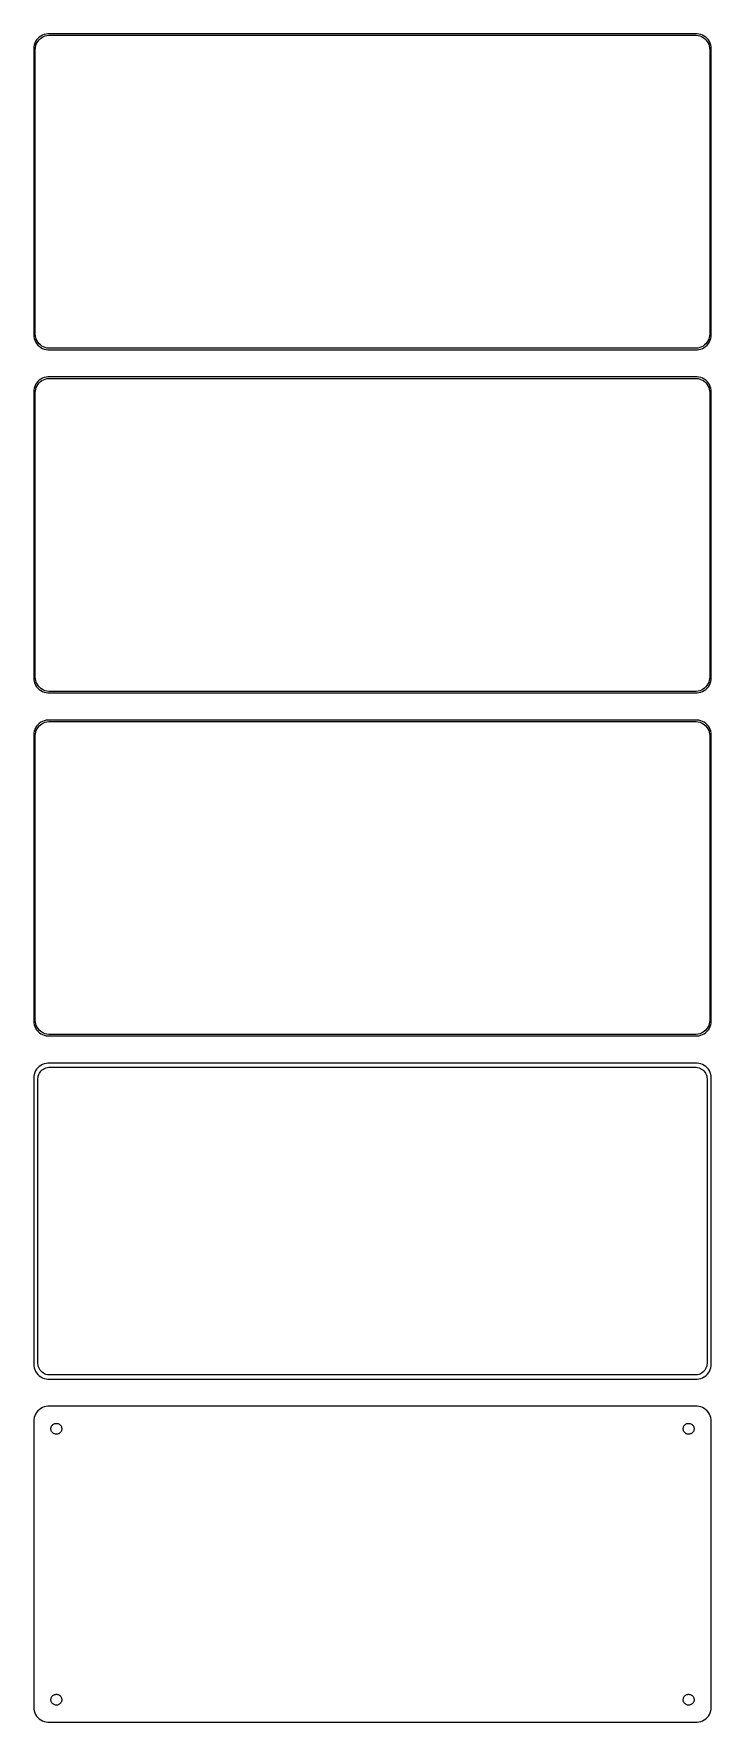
# Model space of a CAD drawing. Header units: metres. Extents: x -112 to 112, y 404 to 964.
import ezdxf

# ---------------------------------------------------------------- set-up
doc = ezdxf.new("R2010")
doc.units = ezdxf.units.M

msp = doc.modelspace()

# ---------------------------------------------------------------- linework, layer by layer
for p, q in [((-112.461, 960.127), (-112.5, 959.5)), ((-112.5, 959.5), (-112.5, 864.5)), ((-112.343, 960.743), (-112.461, 960.127)), ((-112.149, 961.341), (-112.343, 960.743)), ((-111.882, 961.909), (-112.149, 961.341)), ((-112, 959.25), (-111.963, 959.845)), ((-111.963, 959.845), (-111.851, 960.431)), ((-111.545, 962.439), (-111.882, 961.909)), ((-111.851, 960.431), (-111.666, 960.999)), ((-111.666, 960.999), (-111.412, 961.538)), ((-111.145, 962.923), (-111.545, 962.439)), ((-111.412, 961.538), (-111.093, 962.042)), ((-110.687, 963.353), (-111.145, 962.923)), ((-111.093, 962.042), (-110.713, 962.502)), ((-110.713, 962.502), (-110.278, 962.91)), ((-110.179, 963.722), (-110.687, 963.353)), ((-110.278, 962.91), (-109.795, 963.261)), ((-109.629, 964.024), (-110.179, 963.722)), ((-109.795, 963.261), (-109.272, 963.548)), ((-109.045, 964.255), (-109.629, 964.024)), ((-109.272, 963.548), (-108.718, 963.768)), ((-108.437, 964.411), (-109.045, 964.255)), ((-108.718, 963.768), (-108.14, 963.916)), ((-107.814, 964.49), (-108.437, 964.411)), ((-108.14, 963.916), (-107.548, 963.991)), ((107.814, 964.49), (-107.814, 964.49)), ((-107.548, 963.991), (107.548, 963.991)), ((107.548, 963.991), (108.14, 963.916)), ((108.437, 964.411), (107.814, 964.49)), ((108.14, 963.916), (108.718, 963.768)), ((109.045, 964.255), (108.437, 964.411)), ((108.718, 963.768), (109.272, 963.548)), ((109.629, 964.024), (109.045, 964.255)), ((109.272, 963.548), (109.795, 963.261)), ((110.179, 963.722), (109.629, 964.024)), ((109.795, 963.261), (110.278, 962.91)), ((110.687, 963.353), (110.179, 963.722)), ((110.278, 962.91), (110.713, 962.502)), ((111.145, 962.923), (110.687, 963.353)), ((110.713, 962.502), (111.093, 962.042)), ((111.093, 962.042), (111.412, 961.538)), ((111.545, 962.439), (111.145, 962.923)), ((111.412, 961.538), (111.666, 960.999)), ((111.882, 961.909), (111.545, 962.439)), ((111.666, 960.999), (111.851, 960.431)), ((111.851, 960.431), (111.963, 959.845)), ((112.149, 961.341), (111.882, 961.909)), ((111.963, 959.845), (112, 959.25)), ((112.343, 960.743), (112.149, 961.341)), ((112.461, 960.127), (112.343, 960.743)), ((112.5, 959.5), (112.461, 960.127)), ((112.5, 864.5), (112.5, 959.5)), ((-112, 864.75), (-112, 959.25)), ((112, 959.25), (112, 864.75)), ((-112.5, 864.5), (-112.461, 863.873)), ((-111.963, 864.155), (-112, 864.75)), ((-111.851, 863.569), (-111.963, 864.155)), ((111.963, 864.155), (111.851, 863.569)), ((112, 864.75), (111.963, 864.155)), ((112.461, 863.873), (112.5, 864.5)), ((-112.461, 863.873), (-112.343, 863.257)), ((-112.343, 863.257), (-112.149, 862.659)), ((-112.149, 862.659), (-111.882, 862.091)), ((-111.882, 862.091), (-111.545, 861.561)), ((-111.666, 863.001), (-111.851, 863.569)), ((-111.412, 862.462), (-111.666, 863.001)), ((-111.545, 861.561), (-111.145, 861.077)), ((-111.093, 861.958), (-111.412, 862.462)), ((-111.145, 861.077), (-110.687, 860.647)), ((-110.713, 861.498), (-111.093, 861.958)), ((-110.278, 861.09), (-110.713, 861.498)), ((-110.687, 860.647), (-110.179, 860.278)), ((-109.795, 860.739), (-110.278, 861.09)), ((-110.179, 860.278), (-109.629, 859.976)), ((-109.272, 860.452), (-109.795, 860.739)), ((-109.629, 859.976), (-109.045, 859.745)), ((-108.718, 860.232), (-109.272, 860.452)), ((-109.045, 859.745), (-108.437, 859.589)), ((-108.14, 860.084), (-108.718, 860.232)), ((-108.437, 859.589), (-107.814, 859.51)), ((-107.548, 860.009), (-108.14, 860.084)), ((-107.814, 859.51), (107.814, 859.51)), ((107.548, 860.009), (-107.548, 860.009)), ((108.14, 860.084), (107.548, 860.009)), ((107.814, 859.51), (108.437, 859.589)), ((108.718, 860.232), (108.14, 860.084)), ((108.437, 859.589), (109.045, 859.745)), ((109.272, 860.452), (108.718, 860.232)), ((109.045, 859.745), (109.629, 859.976)), ((109.795, 860.739), (109.272, 860.452)), ((109.629, 859.976), (110.179, 860.278)), ((110.278, 861.09), (109.795, 860.739)), ((110.179, 860.278), (110.687, 860.647)), ((110.713, 861.498), (110.278, 861.09)), ((110.687, 860.647), (111.145, 861.077)), ((111.093, 861.958), (110.713, 861.498)), ((111.412, 862.462), (111.093, 861.958)), ((111.145, 861.077), (111.545, 861.561)), ((111.666, 863.001), (111.412, 862.462)), ((111.545, 861.561), (111.882, 862.091)), ((111.851, 863.569), (111.666, 863.001)), ((111.882, 862.091), (112.149, 862.659)), ((112.149, 862.659), (112.343, 863.257)), ((112.343, 863.257), (112.461, 863.873)), ((-112.149, 847.341), (-112.343, 846.743)), ((-111.882, 847.909), (-112.149, 847.341)), ((-111.545, 848.439), (-111.882, 847.909)), ((-111.666, 846.999), (-111.412, 847.538)), ((-111.145, 848.923), (-111.545, 848.439)), ((-111.412, 847.538), (-111.093, 848.042)), ((-110.687, 849.353), (-111.145, 848.923)), ((-111.093, 848.042), (-110.713, 848.502)), ((-110.713, 848.502), (-110.278, 848.91)), ((-110.179, 849.722), (-110.687, 849.353)), ((-110.278, 848.91), (-109.795, 849.261)), ((-109.629, 850.024), (-110.179, 849.722)), ((-109.795, 849.261), (-109.272, 849.548)), ((-109.045, 850.255), (-109.629, 850.024)), ((-109.272, 849.548), (-108.718, 849.768)), ((-108.437, 850.411), (-109.045, 850.255)), ((-108.718, 849.768), (-108.14, 849.916)), ((-107.814, 850.49), (-108.437, 850.411)), ((-108.14, 849.916), (-107.548, 849.991)), ((107.814, 850.49), (-107.814, 850.49)), ((-107.548, 849.991), (107.548, 849.991)), ((107.548, 849.991), (108.14, 849.916)), ((108.437, 850.411), (107.814, 850.49)), ((108.14, 849.916), (108.718, 849.768)), ((109.045, 850.255), (108.437, 850.411)), ((108.718, 849.768), (109.272, 849.548)), ((109.629, 850.024), (109.045, 850.255)), ((109.272, 849.548), (109.795, 849.261)), ((110.179, 849.722), (109.629, 850.024)), ((109.795, 849.261), (110.278, 848.91)), ((110.687, 849.353), (110.179, 849.722)), ((110.278, 848.91), (110.713, 848.502)), ((111.145, 848.923), (110.687, 849.353)), ((110.713, 848.502), (111.093, 848.042)), ((111.093, 848.042), (111.412, 847.538)), ((111.545, 848.439), (111.145, 848.923)), ((111.412, 847.538), (111.666, 846.999)), ((111.882, 847.909), (111.545, 848.439)), ((112.149, 847.341), (111.882, 847.909)), ((112.343, 846.743), (112.149, 847.341)), ((-112.461, 846.127), (-112.5, 845.5)), ((-112.5, 845.5), (-112.5, 750.5)), ((-112.343, 846.743), (-112.461, 846.127)), ((-112, 845.25), (-111.963, 845.845)), ((-112, 750.75), (-112, 845.25)), ((-111.963, 845.845), (-111.851, 846.431)), ((-111.851, 846.431), (-111.666, 846.999)), ((111.666, 846.999), (111.851, 846.431)), ((111.851, 846.431), (111.963, 845.845)), ((111.963, 845.845), (112, 845.25)), ((112, 845.25), (112, 750.75)), ((112.461, 846.127), (112.343, 846.743)), ((112.5, 845.5), (112.461, 846.127)), ((112.5, 750.5), (112.5, 845.5)), ((-112.5, 750.5), (-112.461, 749.873)), ((-112.461, 749.873), (-112.343, 749.257)), ((-112.343, 749.257), (-112.149, 748.659)), ((-112.149, 748.659), (-111.882, 748.091)), ((-111.963, 750.155), (-112, 750.75)), ((-111.851, 749.569), (-111.963, 750.155)), ((-111.882, 748.091), (-111.545, 747.561)), ((-111.666, 749.001), (-111.851, 749.569)), ((-111.412, 748.462), (-111.666, 749.001)), ((-111.545, 747.561), (-111.145, 747.077)), ((-111.093, 747.958), (-111.412, 748.462)), ((-111.145, 747.077), (-110.687, 746.647)), ((-110.713, 747.498), (-111.093, 747.958)), ((-110.278, 747.09), (-110.713, 747.498)), ((-110.687, 746.647), (-110.179, 746.278)), ((-109.795, 746.739), (-110.278, 747.09)), ((-110.179, 746.278), (-109.629, 745.976)), ((-109.272, 746.452), (-109.795, 746.739)), ((-108.718, 746.232), (-109.272, 746.452)), ((-108.14, 746.084), (-108.718, 746.232)), ((108.718, 746.232), (108.14, 746.084)), ((109.272, 746.452), (108.718, 746.232)), ((109.795, 746.739), (109.272, 746.452)), ((109.629, 745.976), (110.179, 746.278)), ((110.278, 747.09), (109.795, 746.739)), ((110.179, 746.278), (110.687, 746.647)), ((110.713, 747.498), (110.278, 747.09)), ((110.687, 746.647), (111.145, 747.077)), ((111.093, 747.958), (110.713, 747.498)), ((111.412, 748.462), (111.093, 747.958)), ((111.145, 747.077), (111.545, 747.561)), ((111.666, 749.001), (111.412, 748.462)), ((111.545, 747.561), (111.882, 748.091)), ((111.851, 749.569), (111.666, 749.001)), ((111.963, 750.155), (111.851, 749.569)), ((111.882, 748.091), (112.149, 748.659)), ((112, 750.75), (111.963, 750.155)), ((112.149, 748.659), (112.343, 749.257)), ((112.343, 749.257), (112.461, 749.873)), ((112.461, 749.873), (112.5, 750.5)), ((-109.629, 745.976), (-109.045, 745.745)), ((-109.045, 745.745), (-108.437, 745.589)), ((-108.437, 745.589), (-107.814, 745.51)), ((-107.548, 746.009), (-108.14, 746.084)), ((-107.814, 745.51), (107.814, 745.51)), ((107.548, 746.009), (-107.548, 746.009)), ((108.14, 746.084), (107.548, 746.009)), ((107.814, 745.51), (108.437, 745.589)), ((108.437, 745.589), (109.045, 745.745)), ((109.045, 745.745), (109.629, 745.976)), ((-111.145, 734.923), (-111.545, 734.439)), ((-110.687, 735.353), (-111.145, 734.923)), ((-110.713, 734.502), (-110.278, 734.91)), ((-110.179, 735.722), (-110.687, 735.353)), ((-110.278, 734.91), (-109.795, 735.261)), ((-109.629, 736.024), (-110.179, 735.722)), ((-109.795, 735.261), (-109.272, 735.548)), ((-109.045, 736.255), (-109.629, 736.024)), ((-109.272, 735.548), (-108.718, 735.768)), ((-108.437, 736.411), (-109.045, 736.255)), ((-108.718, 735.768), (-108.14, 735.916)), ((-107.814, 736.49), (-108.437, 736.411)), ((-108.14, 735.916), (-107.548, 735.991)), ((107.814, 736.49), (-107.814, 736.49)), ((-107.548, 735.991), (107.548, 735.991)), ((107.548, 735.991), (108.14, 735.916)), ((108.437, 736.411), (107.814, 736.49)), ((108.14, 735.916), (108.718, 735.768)), ((109.045, 736.255), (108.437, 736.411)), ((108.718, 735.768), (109.272, 735.548)), ((109.629, 736.024), (109.045, 736.255)), ((109.272, 735.548), (109.795, 735.261)), ((110.179, 735.722), (109.629, 736.024)), ((109.795, 735.261), (110.278, 734.91)), ((110.687, 735.353), (110.179, 735.722)), ((110.278, 734.91), (110.713, 734.502)), ((111.145, 734.923), (110.687, 735.353)), ((111.545, 734.439), (111.145, 734.923)), ((-112.461, 732.127), (-112.5, 731.5)), ((-112.5, 731.5), (-112.5, 636.5)), ((-112.343, 732.743), (-112.461, 732.127)), ((-112.149, 733.341), (-112.343, 732.743)), ((-111.882, 733.909), (-112.149, 733.341)), ((-112, 731.25), (-111.963, 731.845)), ((-112, 636.75), (-112, 731.25)), ((-111.963, 731.845), (-111.851, 732.431)), ((-111.545, 734.439), (-111.882, 733.909)), ((-111.851, 732.431), (-111.666, 732.999)), ((-111.666, 732.999), (-111.412, 733.538)), ((-111.412, 733.538), (-111.093, 734.042)), ((-111.093, 734.042), (-110.713, 734.502)), ((110.713, 734.502), (111.093, 734.042)), ((111.093, 734.042), (111.412, 733.538)), ((111.412, 733.538), (111.666, 732.999)), ((111.882, 733.909), (111.545, 734.439)), ((111.666, 732.999), (111.851, 732.431)), ((111.851, 732.431), (111.963, 731.845)), ((112.149, 733.341), (111.882, 733.909)), ((111.963, 731.845), (112, 731.25)), ((112, 731.25), (112, 636.75)), ((112.343, 732.743), (112.149, 733.341)), ((112.461, 732.127), (112.343, 732.743)), ((112.5, 731.5), (112.461, 732.127)), ((112.5, 636.5), (112.5, 731.5)), ((-112.5, 636.5), (-112.461, 635.873)), ((-112.461, 635.873), (-112.343, 635.257)), ((-112.343, 635.257), (-112.149, 634.659)), ((-112.149, 634.659), (-111.882, 634.091)), ((-111.963, 636.155), (-112, 636.75)), ((-111.851, 635.569), (-111.963, 636.155)), ((-111.882, 634.091), (-111.545, 633.561)), ((-111.666, 635.001), (-111.851, 635.569)), ((-111.412, 634.462), (-111.666, 635.001)), ((-111.093, 633.958), (-111.412, 634.462)), ((-110.713, 633.498), (-111.093, 633.958)), ((111.093, 633.958), (110.713, 633.498)), ((111.412, 634.462), (111.093, 633.958)), ((111.666, 635.001), (111.412, 634.462)), ((111.545, 633.561), (111.882, 634.091)), ((111.851, 635.569), (111.666, 635.001)), ((111.963, 636.155), (111.851, 635.569)), ((111.882, 634.091), (112.149, 634.659)), ((112, 636.75), (111.963, 636.155)), ((112.149, 634.659), (112.343, 635.257)), ((112.343, 635.257), (112.461, 635.873)), ((112.461, 635.873), (112.5, 636.5)), ((-111.545, 633.561), (-111.145, 633.077)), ((-111.145, 633.077), (-110.687, 632.647)), ((-110.278, 633.09), (-110.713, 633.498)), ((-110.687, 632.647), (-110.179, 632.278)), ((-109.795, 632.739), (-110.278, 633.09)), ((-110.179, 632.278), (-109.629, 631.976)), ((-109.272, 632.452), (-109.795, 632.739)), ((-109.629, 631.976), (-109.045, 631.745)), ((-108.718, 632.232), (-109.272, 632.452)), ((-109.045, 631.745), (-108.437, 631.589)), ((-108.14, 632.084), (-108.718, 632.232)), ((-108.437, 631.589), (-107.814, 631.51)), ((-107.548, 632.009), (-108.14, 632.084)), ((-107.814, 631.51), (107.814, 631.51)), ((107.548, 632.009), (-107.548, 632.009)), ((108.14, 632.084), (107.548, 632.009)), ((107.814, 631.51), (108.437, 631.589)), ((108.718, 632.232), (108.14, 632.084)), ((108.437, 631.589), (109.045, 631.745)), ((109.272, 632.452), (108.718, 632.232)), ((109.045, 631.745), (109.629, 631.976)), ((109.795, 632.739), (109.272, 632.452)), ((109.629, 631.976), (110.179, 632.278)), ((110.278, 633.09), (109.795, 632.739)), ((110.179, 632.278), (110.687, 632.647)), ((110.713, 633.498), (110.278, 633.09)), ((110.687, 632.647), (111.145, 633.077)), ((111.145, 633.077), (111.545, 633.561)), ((-112.461, 618.127), (-112.5, 617.5)), ((-112.5, 617.5), (-112.5, 522.5)), ((-112.343, 618.743), (-112.461, 618.127)), ((-112.149, 619.341), (-112.343, 618.743)), ((-111.882, 619.909), (-112.149, 619.341)), ((-111.545, 620.439), (-111.882, 619.909)), ((-111.145, 620.923), (-111.545, 620.439)), ((-110.687, 621.353), (-111.145, 620.923)), ((-111.119, 617.25), (-111.089, 617.735)), ((-111.119, 522.75), (-111.119, 617.25)), ((-111.089, 617.735), (-110.998, 618.212)), ((-110.998, 618.212), (-110.848, 618.674)), ((-110.848, 618.674), (-110.641, 619.114)), ((-110.179, 621.722), (-110.687, 621.353)), ((-110.641, 619.114), (-110.38, 619.524)), ((-110.38, 619.524), (-110.071, 619.899)), ((-109.629, 622.024), (-110.179, 621.722)), ((-110.071, 619.899), (-109.716, 620.231)), ((-109.716, 620.231), (-109.323, 620.517)), ((-109.045, 622.255), (-109.629, 622.024)), ((-109.323, 620.517), (-108.898, 620.751)), ((-108.437, 622.411), (-109.045, 622.255)), ((-108.898, 620.751), (-108.446, 620.93)), ((-108.446, 620.93), (-107.975, 621.051)), ((-107.814, 622.49), (-108.437, 622.411)), ((-107.975, 621.051), (-107.493, 621.112)), ((107.814, 622.49), (-107.814, 622.49)), ((-107.493, 621.112), (107.493, 621.112)), ((107.493, 621.112), (107.975, 621.051)), ((108.437, 622.411), (107.814, 622.49)), ((107.975, 621.051), (108.446, 620.93)), ((109.045, 622.255), (108.437, 622.411)), ((108.446, 620.93), (108.898, 620.751)), ((108.898, 620.751), (109.323, 620.517)), ((109.629, 622.024), (109.045, 622.255)), ((109.323, 620.517), (109.716, 620.231)), ((110.179, 621.722), (109.629, 622.024)), ((109.716, 620.231), (110.071, 619.899)), ((110.071, 619.899), (110.38, 619.524)), ((110.687, 621.353), (110.179, 621.722)), ((110.38, 619.524), (110.641, 619.114)), ((110.641, 619.114), (110.848, 618.674)), ((111.145, 620.923), (110.687, 621.353)), ((110.848, 618.674), (110.998, 618.212)), ((110.998, 618.212), (111.089, 617.735)), ((111.089, 617.735), (111.119, 617.25)), ((111.119, 617.25), (111.119, 522.75)), ((111.545, 620.439), (111.145, 620.923)), ((111.882, 619.909), (111.545, 620.439)), ((112.149, 619.341), (111.882, 619.909)), ((112.343, 618.743), (112.149, 619.341)), ((112.461, 618.127), (112.343, 618.743)), ((112.5, 617.5), (112.461, 618.127)), ((112.5, 522.5), (112.5, 617.5)), ((-112.5, 522.5), (-112.461, 521.873)), ((-112.461, 521.873), (-112.343, 521.257)), ((-111.089, 522.265), (-111.119, 522.75)), ((-110.998, 521.788), (-111.089, 522.265)), ((-110.848, 521.326), (-110.998, 521.788)), ((110.998, 521.788), (110.848, 521.326)), ((111.089, 522.265), (110.998, 521.788)), ((111.119, 522.75), (111.089, 522.265)), ((112.343, 521.257), (112.461, 521.873)), ((112.461, 521.873), (112.5, 522.5)), ((-112.343, 521.257), (-112.149, 520.659)), ((-112.149, 520.659), (-111.882, 520.091)), ((-111.882, 520.091), (-111.545, 519.561)), ((-111.545, 519.561), (-111.145, 519.077)), ((-111.145, 519.077), (-110.687, 518.647)), ((-110.641, 520.886), (-110.848, 521.326)), ((-110.687, 518.647), (-110.179, 518.278)), ((-110.38, 520.476), (-110.641, 520.886)), ((-110.071, 520.101), (-110.38, 520.476)), ((-110.179, 518.278), (-109.629, 517.976)), ((-109.716, 519.769), (-110.071, 520.101)), ((-109.323, 519.483), (-109.716, 519.769)), ((-109.629, 517.976), (-109.045, 517.745)), ((-108.898, 519.249), (-109.323, 519.483)), ((-109.045, 517.745), (-108.437, 517.589)), ((-108.446, 519.07), (-108.898, 519.249)), ((-107.975, 518.949), (-108.446, 519.07)), ((-108.437, 517.589), (-107.814, 517.51)), ((-107.493, 518.888), (-107.975, 518.949)), ((-107.814, 517.51), (107.814, 517.51)), ((107.493, 518.888), (-107.493, 518.888)), ((107.975, 518.949), (107.493, 518.888)), ((107.814, 517.51), (108.437, 517.589)), ((108.446, 519.07), (107.975, 518.949)), ((108.437, 517.589), (109.045, 517.745)), ((108.898, 519.249), (108.446, 519.07)), ((109.323, 519.483), (108.898, 519.249)), ((109.045, 517.745), (109.629, 517.976)), ((109.716, 519.769), (109.323, 519.483)), ((109.629, 517.976), (110.179, 518.278)), ((110.071, 520.101), (109.716, 519.769)), ((110.38, 520.476), (110.071, 520.101)), ((110.179, 518.278), (110.687, 518.647)), ((110.641, 520.886), (110.38, 520.476)), ((110.848, 521.326), (110.641, 520.886)), ((110.687, 518.647), (111.145, 519.077)), ((111.145, 519.077), (111.545, 519.561)), ((111.545, 519.561), (111.882, 520.091)), ((111.882, 520.091), (112.149, 520.659)), ((112.149, 520.659), (112.343, 521.257)), ((-112.149, 505.341), (-112.343, 504.743)), ((-111.882, 505.909), (-112.149, 505.341)), ((-111.545, 506.439), (-111.882, 505.909)), ((-111.145, 506.923), (-111.545, 506.439)), ((-110.687, 507.353), (-111.145, 506.923)), ((-110.179, 507.722), (-110.687, 507.353)), ((-109.629, 508.024), (-110.179, 507.722)), ((-109.045, 508.255), (-109.629, 508.024)), ((-108.437, 508.411), (-109.045, 508.255)), ((-107.814, 508.49), (-108.437, 508.411)), ((107.814, 508.49), (-107.814, 508.49)), ((108.437, 508.411), (107.814, 508.49)), ((109.045, 508.255), (108.437, 508.411)), ((109.629, 508.024), (109.045, 508.255)), ((110.179, 507.722), (109.629, 508.024)), ((110.687, 507.353), (110.179, 507.722)), ((111.145, 506.923), (110.687, 507.353)), ((111.545, 506.439), (111.145, 506.923)), ((111.882, 505.909), (111.545, 506.439)), ((112.149, 505.341), (111.882, 505.909)), ((112.343, 504.743), (112.149, 505.341)), ((-112.461, 504.127), (-112.5, 503.5)), ((-112.5, 503.5), (-112.5, 408.5)), ((-112.343, 504.743), (-112.461, 504.127)), ((-106.8, 501), (-106.786, 501.226)), ((-106.786, 500.774), (-106.8, 501)), ((-106.786, 501.226), (-106.743, 501.448)), ((-106.743, 500.552), (-106.786, 500.774)), ((-106.743, 501.448), (-106.674, 501.663)), ((-106.674, 500.337), (-106.743, 500.552)), ((-106.674, 501.663), (-106.577, 501.867)), ((-106.577, 500.133), (-106.674, 500.337)), ((-106.577, 501.867), (-106.456, 502.058)), ((-106.456, 499.942), (-106.577, 500.133)), ((-106.456, 502.058), (-106.312, 502.232)), ((-106.312, 499.768), (-106.456, 499.942)), ((-106.312, 502.232), (-106.147, 502.387)), ((-106.147, 499.613), (-106.312, 499.768)), ((-106.147, 502.387), (-105.964, 502.52)), ((-105.964, 499.48), (-106.147, 499.613)), ((-105.964, 502.52), (-105.766, 502.629)), ((-105.766, 499.371), (-105.964, 499.48)), ((-105.766, 502.629), (-105.556, 502.712)), ((-105.556, 499.288), (-105.766, 499.371)), ((-105.556, 502.712), (-105.337, 502.768)), ((-105.337, 499.232), (-105.556, 499.288)), ((-105.337, 502.768), (-105.113, 502.796)), ((-105.113, 502.796), (-104.887, 502.796)), ((-104.887, 502.796), (-104.663, 502.768)), ((-104.663, 502.768), (-104.444, 502.712)), ((-104.444, 499.288), (-104.663, 499.232)), ((-104.444, 502.712), (-104.234, 502.629)), ((-104.234, 499.371), (-104.444, 499.288)), ((-104.234, 502.629), (-104.036, 502.52)), ((-104.036, 499.48), (-104.234, 499.371)), ((-104.036, 502.52), (-103.853, 502.387)), ((-103.853, 499.613), (-104.036, 499.48)), ((-103.853, 502.387), (-103.688, 502.232)), ((-103.688, 499.768), (-103.853, 499.613)), ((-103.688, 502.232), (-103.544, 502.058)), ((-103.544, 499.942), (-103.688, 499.768)), ((-103.544, 502.058), (-103.423, 501.867)), ((-103.423, 500.133), (-103.544, 499.942)), ((-103.423, 501.867), (-103.326, 501.663)), ((-103.326, 500.337), (-103.423, 500.133)), ((-103.326, 501.663), (-103.257, 501.448)), ((-103.257, 500.552), (-103.326, 500.337)), ((-103.257, 501.448), (-103.214, 501.226)), ((-103.214, 500.774), (-103.257, 500.552)), ((-103.214, 501.226), (-103.2, 501)), ((-103.2, 501), (-103.214, 500.774)), ((103.2, 501), (103.214, 501.226)), ((103.214, 500.774), (103.2, 501)), ((103.214, 501.226), (103.257, 501.448)), ((103.257, 500.552), (103.214, 500.774)), ((103.257, 501.448), (103.326, 501.663)), ((103.326, 500.337), (103.257, 500.552)), ((103.326, 501.663), (103.423, 501.867)), ((103.423, 500.133), (103.326, 500.337)), ((103.423, 501.867), (103.544, 502.058)), ((103.544, 499.942), (103.423, 500.133)), ((103.544, 502.058), (103.688, 502.232)), ((103.688, 499.768), (103.544, 499.942)), ((103.688, 502.232), (103.853, 502.387)), ((103.853, 499.613), (103.688, 499.768)), ((103.853, 502.387), (104.036, 502.52)), ((104.036, 499.48), (103.853, 499.613)), ((104.036, 502.52), (104.234, 502.629)), ((104.234, 499.371), (104.036, 499.48)), ((104.234, 502.629), (104.444, 502.712)), ((104.444, 499.288), (104.234, 499.371)), ((104.444, 502.712), (104.663, 502.768)), ((104.663, 499.232), (104.444, 499.288)), ((104.663, 502.768), (104.887, 502.796)), ((104.887, 502.796), (105.113, 502.796)), ((105.113, 502.796), (105.337, 502.768)), ((105.337, 502.768), (105.556, 502.712)), ((105.556, 499.288), (105.337, 499.232)), ((105.556, 502.712), (105.766, 502.629)), ((105.766, 499.371), (105.556, 499.288)), ((105.766, 502.629), (105.964, 502.52)), ((105.964, 499.48), (105.766, 499.371)), ((105.964, 502.52), (106.147, 502.387)), ((106.147, 499.613), (105.964, 499.48)), ((106.147, 502.387), (106.312, 502.232)), ((106.312, 499.768), (106.147, 499.613)), ((106.312, 502.232), (106.456, 502.058)), ((106.456, 499.942), (106.312, 499.768)), ((106.456, 502.058), (106.577, 501.867)), ((106.577, 500.133), (106.456, 499.942)), ((106.577, 501.867), (106.674, 501.663)), ((106.674, 500.337), (106.577, 500.133)), ((106.674, 501.663), (106.743, 501.448)), ((106.743, 500.552), (106.674, 500.337)), ((106.743, 501.448), (106.786, 501.226)), ((106.786, 500.774), (106.743, 500.552)), ((106.786, 501.226), (106.8, 501)), ((106.8, 501), (106.786, 500.774)), ((112.461, 504.127), (112.343, 504.743)), ((112.5, 503.5), (112.461, 504.127)), ((112.5, 408.5), (112.5, 503.5)), ((-105.113, 499.204), (-105.337, 499.232)), ((-104.887, 499.204), (-105.113, 499.204)), ((-104.663, 499.232), (-104.887, 499.204)), ((104.887, 499.204), (104.663, 499.232)), ((105.113, 499.204), (104.887, 499.204)), ((105.337, 499.232), (105.113, 499.204)), ((-106.8, 411), (-106.786, 411.226)), ((-106.786, 410.774), (-106.8, 411)), ((-106.786, 411.226), (-106.743, 411.448)), ((-106.743, 410.552), (-106.786, 410.774)), ((-106.743, 411.448), (-106.674, 411.663)), ((-106.674, 410.337), (-106.743, 410.552)), ((-106.674, 411.663), (-106.577, 411.867)), ((-106.577, 410.133), (-106.674, 410.337)), ((-106.577, 411.867), (-106.456, 412.058)), ((-106.456, 409.942), (-106.577, 410.133)), ((-106.456, 412.058), (-106.312, 412.232)), ((-106.312, 409.768), (-106.456, 409.942)), ((-106.312, 412.232), (-106.147, 412.387)), ((-106.147, 409.613), (-106.312, 409.768)), ((-106.147, 412.387), (-105.964, 412.52)), ((-105.964, 409.48), (-106.147, 409.613)), ((-105.964, 412.52), (-105.766, 412.629)), ((-105.766, 412.629), (-105.556, 412.712)), ((-105.556, 412.712), (-105.337, 412.768)), ((-105.337, 412.768), (-105.113, 412.796)), ((-105.113, 412.796), (-104.887, 412.796)), ((-104.887, 412.796), (-104.663, 412.768)), ((-104.663, 412.768), (-104.444, 412.712)), ((-104.444, 412.712), (-104.234, 412.629)), ((-104.234, 412.629), (-104.036, 412.52)), ((-104.036, 412.52), (-103.853, 412.387)), ((-103.853, 409.613), (-104.036, 409.48)), ((-103.853, 412.387), (-103.688, 412.232)), ((-103.688, 409.768), (-103.853, 409.613)), ((-103.688, 412.232), (-103.544, 412.058)), ((-103.544, 409.942), (-103.688, 409.768)), ((-103.544, 412.058), (-103.423, 411.867)), ((-103.423, 410.133), (-103.544, 409.942)), ((-103.423, 411.867), (-103.326, 411.663)), ((-103.326, 410.337), (-103.423, 410.133)), ((-103.326, 411.663), (-103.257, 411.448)), ((-103.257, 410.552), (-103.326, 410.337)), ((-103.257, 411.448), (-103.214, 411.226)), ((-103.214, 410.774), (-103.257, 410.552)), ((-103.214, 411.226), (-103.2, 411)), ((-103.2, 411), (-103.214, 410.774)), ((103.2, 411), (103.214, 411.226)), ((103.214, 410.774), (103.2, 411)), ((103.214, 411.226), (103.257, 411.448)), ((103.257, 410.552), (103.214, 410.774)), ((103.257, 411.448), (103.326, 411.663)), ((103.326, 410.337), (103.257, 410.552)), ((103.326, 411.663), (103.423, 411.867)), ((103.423, 410.133), (103.326, 410.337)), ((103.423, 411.867), (103.544, 412.058)), ((103.544, 409.942), (103.423, 410.133)), ((103.544, 412.058), (103.688, 412.232)), ((103.688, 409.768), (103.544, 409.942)), ((103.688, 412.232), (103.853, 412.387)), ((103.853, 409.613), (103.688, 409.768)), ((103.853, 412.387), (104.036, 412.52)), ((104.036, 409.48), (103.853, 409.613)), ((104.036, 412.52), (104.234, 412.629)), ((104.234, 412.629), (104.444, 412.712)), ((104.444, 412.712), (104.663, 412.768)), ((104.663, 412.768), (104.887, 412.796)), ((104.887, 412.796), (105.113, 412.796)), ((105.113, 412.796), (105.337, 412.768)), ((105.337, 412.768), (105.556, 412.712)), ((105.556, 412.712), (105.766, 412.629)), ((105.766, 412.629), (105.964, 412.52)), ((105.964, 412.52), (106.147, 412.387)), ((106.147, 409.613), (105.964, 409.48)), ((106.147, 412.387), (106.312, 412.232)), ((106.312, 409.768), (106.147, 409.613)), ((106.312, 412.232), (106.456, 412.058)), ((106.456, 409.942), (106.312, 409.768)), ((106.456, 412.058), (106.577, 411.867)), ((106.577, 410.133), (106.456, 409.942)), ((106.577, 411.867), (106.674, 411.663)), ((106.674, 410.337), (106.577, 410.133)), ((106.674, 411.663), (106.743, 411.448)), ((106.743, 410.552), (106.674, 410.337)), ((106.743, 411.448), (106.786, 411.226)), ((106.786, 410.774), (106.743, 410.552)), ((106.786, 411.226), (106.8, 411)), ((106.8, 411), (106.786, 410.774)), ((-112.5, 408.5), (-112.461, 407.873)), ((-112.461, 407.873), (-112.343, 407.257)), ((-112.343, 407.257), (-112.149, 406.659)), ((-112.149, 406.659), (-111.882, 406.091)), ((-111.882, 406.091), (-111.545, 405.561)), ((-111.545, 405.561), (-111.145, 405.077)), ((-111.145, 405.077), (-110.687, 404.647)), ((-110.687, 404.647), (-110.179, 404.278)), ((-110.179, 404.278), (-109.629, 403.976)), ((-109.629, 403.976), (-109.045, 403.745)), ((-105.766, 409.371), (-105.964, 409.48)), ((-105.556, 409.288), (-105.766, 409.371)), ((-105.337, 409.232), (-105.556, 409.288)), ((-105.113, 409.204), (-105.337, 409.232)), ((-104.887, 409.204), (-105.113, 409.204)), ((-104.663, 409.232), (-104.887, 409.204)), ((-104.444, 409.288), (-104.663, 409.232)), ((-104.234, 409.371), (-104.444, 409.288)), ((-104.036, 409.48), (-104.234, 409.371)), ((104.234, 409.371), (104.036, 409.48)), ((104.444, 409.288), (104.234, 409.371)), ((104.663, 409.232), (104.444, 409.288)), ((104.887, 409.204), (104.663, 409.232)), ((105.113, 409.204), (104.887, 409.204)), ((105.337, 409.232), (105.113, 409.204)), ((105.556, 409.288), (105.337, 409.232)), ((105.766, 409.371), (105.556, 409.288)), ((105.964, 409.48), (105.766, 409.371)), ((109.045, 403.745), (109.629, 403.976)), ((109.629, 403.976), (110.179, 404.278)), ((110.179, 404.278), (110.687, 404.647)), ((110.687, 404.647), (111.145, 405.077)), ((111.145, 405.077), (111.545, 405.561)), ((111.545, 405.561), (111.882, 406.091)), ((111.882, 406.091), (112.149, 406.659)), ((112.149, 406.659), (112.343, 407.257)), ((112.343, 407.257), (112.461, 407.873)), ((112.461, 407.873), (112.5, 408.5)), ((-109.045, 403.745), (-108.437, 403.589)), ((-108.437, 403.589), (-107.814, 403.51)), ((-107.814, 403.51), (107.814, 403.51)), ((107.814, 403.51), (108.437, 403.589)), ((108.437, 403.589), (109.045, 403.745))]:
    msp.add_line(p, q)

doc.saveas('drawing.dxf')
